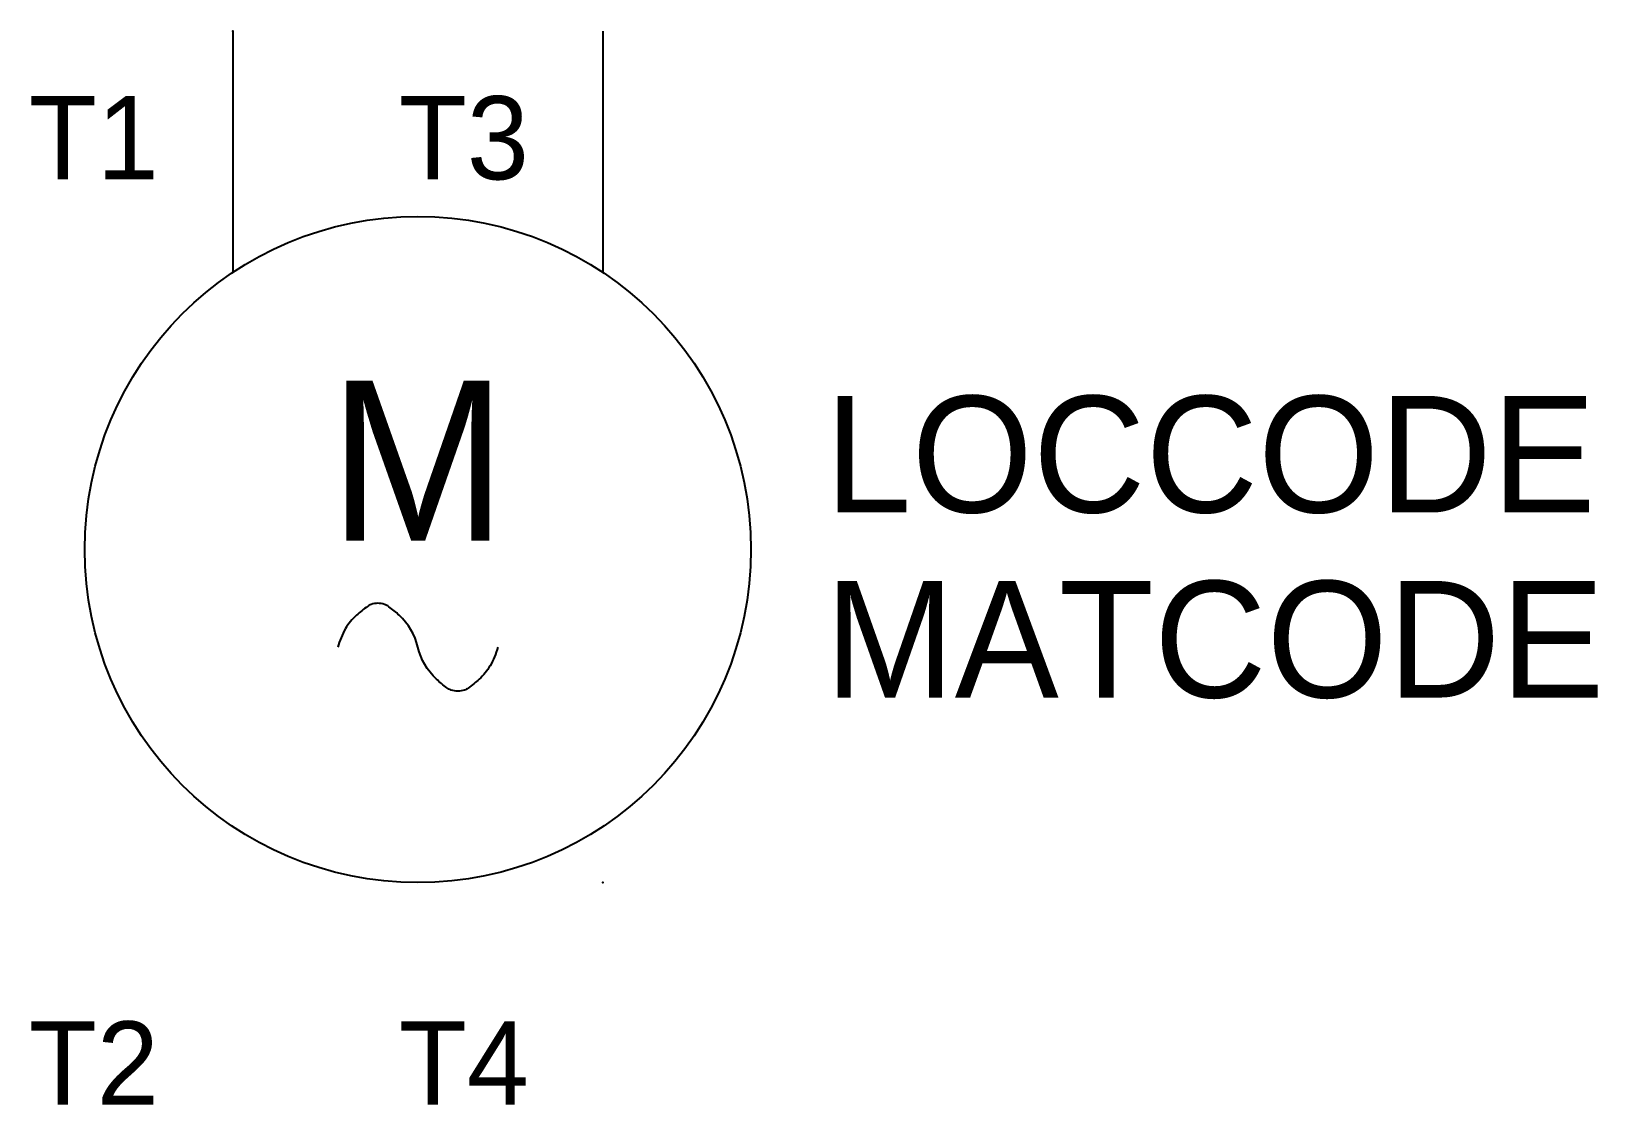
# Model space of a CAD drawing. Extents: x -5.4 to 36.9, y -29 to 0.
import ezdxf
from ezdxf.enums import TextEntityAlignment as Align

# ---------------------------------------------------------------- set-up
doc = ezdxf.new("R2010")
doc.units = 0
doc.layers.get('0').update_dxf_attribs({"linetype": 'CONTINUOUS'})
doc.layers.add('C', color=6, linetype='CONTINUOUS')
doc.layers.add('T2', color=1, linetype='CONTINUOUS')

msp = doc.modelspace()

# ---------------------------------------------------------------- linework, layer by layer
at = {"color": 0, "linetype": 'CONTINUOUS'}
for p, q in [((0, 0), (0, -6.517)), ((10, 0), (10, -6.517))]:
    msp.add_line(p, q, dxfattribs=at)
at = {"color": 0}
msp.add_lwpolyline([(7.16, -16.64, -0.067678), (6.953, -17.14, -0.07813), (6.656, -17.504, -0.022658), (6.361, -17.745, -0.075785), (6.26, -17.799, -0.084616), (6.08, -17.83, -0.084616), (5.9, -17.799, -0.075785), (5.785, -17.738, -0.027029), (5.504, -17.504, -0.148278), (5, -16.64, 0.150227), (4.496, -15.776, 0.027406), (4.217, -15.545, 0.0758), (4.1, -15.484, 0.083262), (3.92, -15.454, 0.083262), (3.74, -15.484, 0.0758), (3.639, -15.537, 0.022751), (3.344, -15.776, 0.079374), (3.046, -16.139, 0.06867), (2.84, -16.64, 0.06867)], format="xyb", dxfattribs=at)
at = {"color": 0, "linetype": 'CONTINUOUS'}
msp.add_circle((5, -14), 9, dxfattribs=at)
at = {"layer": 'C', "color": 0, "linetype": 'CONTINUOUS'}
for p in [(0, 0), (10, -23)]:
    msp.add_point(p, dxfattribs=at)

# ---------------------------------------------------------------- texts
at = {"color": 0}
msp.add_text('M', height=4.32, dxfattribs=at).set_placement((5, -13.76), align=Align.CENTER)
at = {"color": 0, "linetype": 'CONTINUOUS'}
for tag, p in [('LOCCODE', (16, -13)), ('MATCODE', (16, -18))]:
    msp.add_attdef(tag, p, '', height=3.15, dxfattribs=at)
at = {"layer": 'T2', "color": 0, "linetype": 'CONTINUOUS'}
for tag, p in [('T1', (-2, -4)), ('T3', (8, -4)), ('T2', (-2, -29)), ('T4', (8, -29))]:
    msp.add_attdef(tag, text='', height=2.25, dxfattribs=at).set_placement(p, align=Align.RIGHT)

doc.saveas('drawing.dxf')
